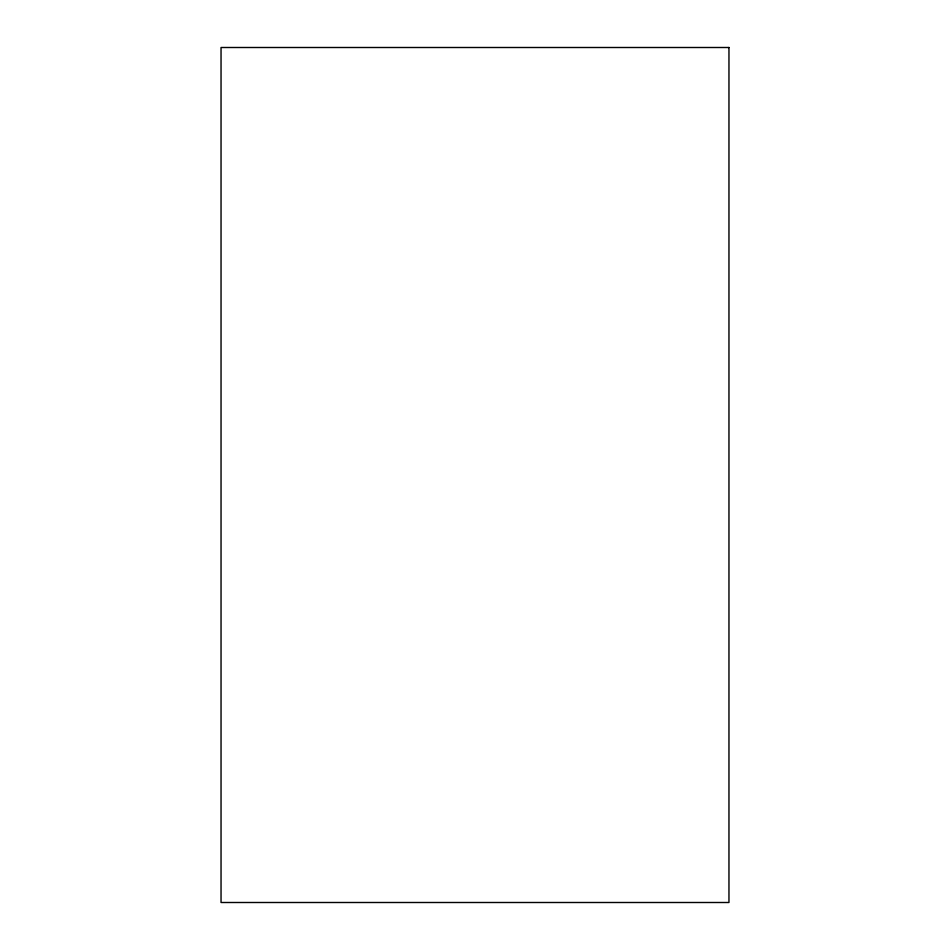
<?xml version="1.0" encoding="UTF-8"?>
<svg xmlns="http://www.w3.org/2000/svg" width="950" height="950" viewBox="0 0 950 950"><rect width="100%" height="100%" fill="white"/><g stroke="black" fill="none" stroke-linecap="round" stroke-linejoin="round"><path stroke-width="1.43" d="M728.959 47.5L221.041 47.5L221.041 902.5L728.959 902.5L728.959 47.5"/></g></svg>
